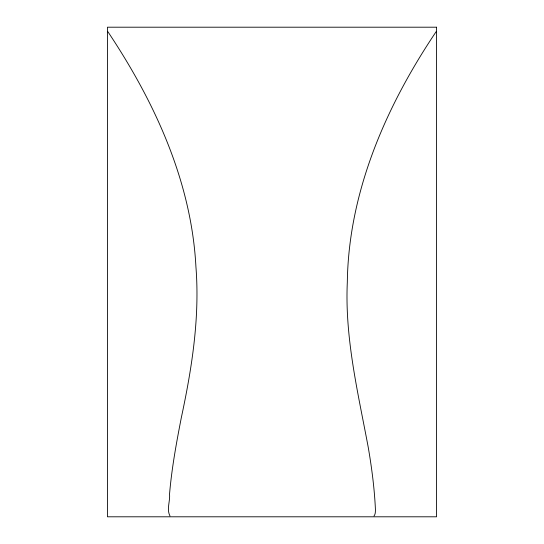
<?xml version="1.0" encoding="UTF-8"?>
<svg xmlns="http://www.w3.org/2000/svg" width="544" height="544" viewBox="0 0 544 544"><rect width="100%" height="100%" fill="white"/><g stroke="black" fill="none" stroke-linecap="round" stroke-linejoin="round"><path stroke-width="0.82" d="M436.186 31.593C386.254 105.876 348.548 191.604 347.31 282.411C344.753 338.32 358.115 393.094 368.295 447.624C371.776 467.996 374.456 488.519 375.408 509.17C375.394 511.469 375.557 514.114 374.007 516.004M169.993 516.004C166.376 509.388 170.272 501.119 169.551 494.047C171.727 468.241 176.433 442.748 181.383 417.357C191.95 367.982 199.9 317.451 195.928 266.818C191.447 181.478 154.618 101.735 107.814 31.593M436.546 27.2L107.454 27.2L107.454 516.8L436.546 516.8L436.546 27.2"/></g></svg>
